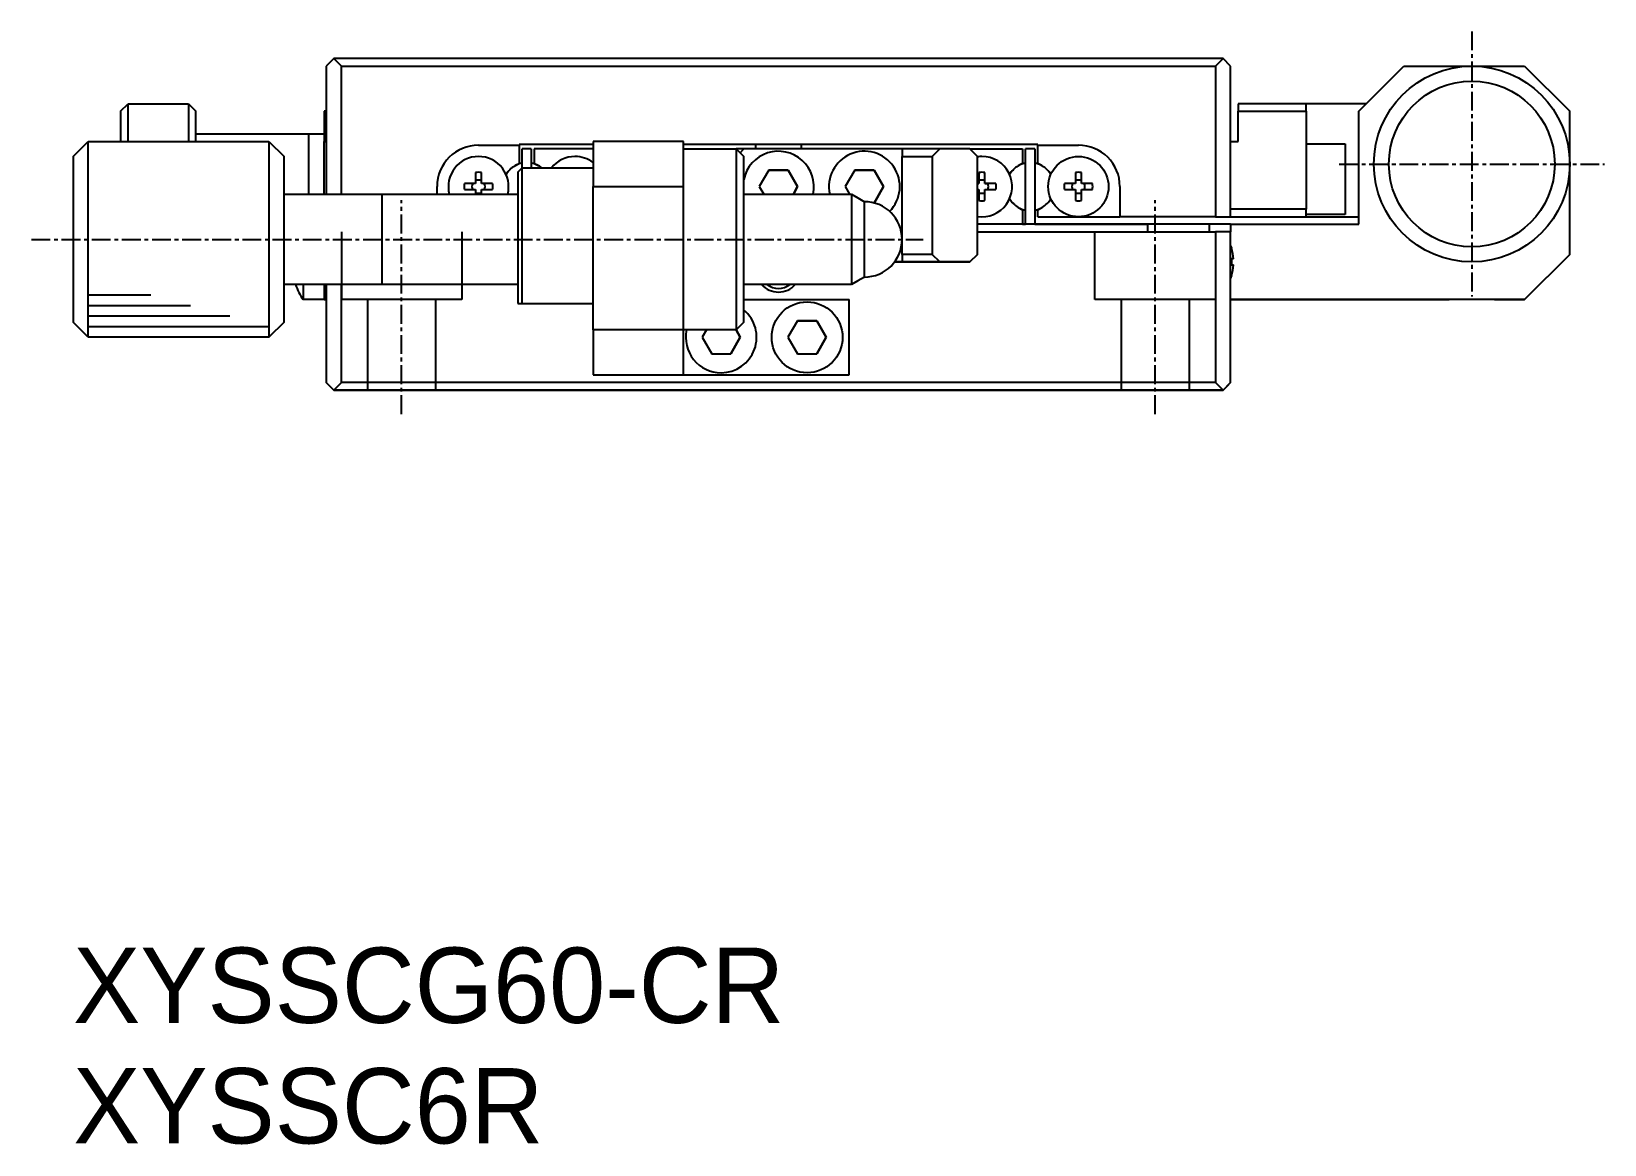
# Model space of a CAD drawing. Extents: x 417 to 593, y 60 to 280.
# Drawn here: x 417.3 to 521.7, y 60.2 to 134.1 of the extents above; entities that cross this region are included whole.
import ezdxf

# ---------------------------------------------------------------- set-up
doc = ezdxf.new("R2010")
doc.units = 0
doc.linetypes.add('CENTER', pattern=[2, 1.25, -0.25, 0.25, -0.25])
doc.layers.get('0').update_dxf_attribs({"linetype": 'CONTINUOUS'})
doc.layers.add('CENTER', color=1, linetype='CENTER')

# ---------------------------------------------------------------- blocks, each defined once
blk = doc.blocks.new('AID2904')
at = {"color": 7, "linetype": 'CONTINUOUS'}
blk.add_line((134.94, 219.871484), (134.94, 231.871484), dxfattribs=at)
at = {"color": 3, "linetype": 'CONTINUOUS'}
for p, q in [((135.64, 219.871484), (135.64, 231.871484)), ((136.34, 222.483919), (136.34, 231.871484)), ((137.04, 225.096355), (137.04, 231.871484)), ((137.74, 227.708791), (137.74, 231.871484))]:
    blk.add_line(p, q, dxfattribs=at)

msp = doc.modelspace()

# ---------------------------------------------------------------- linework, layer by layer
at = {"color": 7, "linetype": 'CONTINUOUS'}
for p, q in [((437.36, 132.32), (436.86, 131.82)), ((436.86, 131.82), (436.86, 123.32)), ((496.36, 132.32), (437.36, 132.32)), ((437.86, 131.82), (437.36, 132.32)), ((437.86, 131.82), (495.86, 131.82)), ((437.86, 123.32), (437.86, 131.82)), ((496.36, 132.32), (495.86, 131.82)), ((495.86, 131.82), (495.86, 121.82)), ((496.86, 131.82), (496.36, 132.32)), ((496.86, 121.82), (496.86, 131.82)), ((505.36, 128.82), (508.36, 131.82)), ((508.36, 131.82), (512.86, 131.82)), ((512.86, 131.82), (516.36, 131.82)), ((516.36, 131.82), (519.36, 128.82)), ((423.21, 128.82), (423.71, 129.32)), ((423.21, 128.82), (423.21, 126.82)), ((423.71, 126.82), (423.71, 129.32)), ((423.71, 129.32), (427.71, 129.32)), ((427.71, 129.32), (428.21, 128.82)), ((427.71, 129.32), (427.71, 126.82)), ((428.21, 126.82), (428.21, 128.82)), ((428.21, 127.32), (428.21, 128.82)), ((436.71, 128.82), (436.71, 126.82)), ((436.86, 128.82), (436.71, 128.82)), ((501.86, 129.32), (497.36, 129.32)), ((497.36, 129.32), (497.36, 128.82)), ((497.36, 128.82), (501.86, 128.82)), ((497.36, 126.82), (497.36, 128.82)), ((505.86, 129.32), (501.86, 129.32)), ((501.86, 128.82), (501.86, 129.32)), ((501.86, 128.82), (501.86, 122.32)), ((505.36, 121.32), (505.36, 128.82)), ((519.36, 125.32), (519.36, 128.82)), ((420.06, 125.82), (421.06, 126.82)), ((421.06, 126.82), (433.06, 126.82)), ((421.06, 113.82), (421.06, 126.82)), ((428.21, 127.32), (435.71, 127.32)), ((428.21, 126.82), (428.21, 127.32)), ((428.21, 126.82), (428.21, 127.32)), ((433.06, 126.82), (433.06, 120.26)), ((433.06, 126.82), (434.06, 125.82)), ((435.71, 123.32), (435.71, 127.32)), ((435.71, 123.32), (435.71, 127.32)), ((435.71, 127.32), (436.71, 127.32)), ((436.71, 123.32), (436.71, 126.82)), ((446.96, 126.57), (449.66, 126.57)), ((454.56, 126.62), (449.66, 126.62)), ((449.66, 126.57), (449.66, 126.62)), ((449.66, 126.57), (449.66, 125.36)), ((449.86, 125.07), (449.86, 126.32)), ((450.46, 126.32), (449.86, 126.32)), ((450.46, 126.32), (450.46, 125.07)), ((454.56, 126.32), (450.66, 126.32)), ((450.66, 126.32), (450.66, 125.36)), ((454.56, 126.82), (454.56, 123.82)), ((460.56, 126.82), (454.56, 126.82)), ((460.56, 123.82), (460.56, 126.82)), ((464.86, 126.62), (460.56, 126.62)), ((460.56, 126.32), (464.06, 126.32)), ((464.06, 126.32), (464.06, 114.32)), ((464.06, 126.32), (464.56, 125.82)), ((464.56, 126.32), (464.06, 126.32)), ((464.31, 126.07), (464.56, 126.32)), ((475.06, 126.32), (464.56, 126.32)), ((468.86, 126.62), (464.86, 126.62)), ((465.36, 126.32), (465.36, 126.62)), ((468.36, 126.62), (468.36, 126.32)), ((484.06, 126.62), (468.86, 126.62)), ((477.56, 126.32), (475.06, 126.32)), ((475.06, 126.32), (475.06, 125.82)), ((477.06, 125.82), (477.56, 126.32)), ((479.56, 126.32), (477.56, 126.32)), ((479.56, 126.32), (483.06, 126.32)), ((479.56, 126.32), (480.06, 125.82)), ((483.06, 126.32), (483.06, 125.36)), ((483.26, 121.32), (483.26, 126.32)), ((483.86, 126.32), (483.26, 126.32)), ((483.86, 126.32), (483.86, 121.32)), ((484.06, 126.57), (484.06, 126.62)), ((484.06, 125.36), (484.06, 126.57)), ((484.06, 126.57), (486.76, 126.57)), ((496.86, 126.82), (497.36, 126.82)), ((501.86, 126.67), (504.46, 126.67)), ((504.46, 126.67), (504.46, 124.32)), ((420.06, 125.82), (420.06, 114.82)), ((434.06, 120.27), (434.06, 125.82)), ((449.37, 125.19), (449.66, 125.36)), ((450.66, 125.36), (450.96, 125.19)), ((450.66, 125.36), (450.96, 125.19)), ((464.56, 114.82), (464.56, 125.82)), ((475.06, 119.32), (475.06, 125.82)), ((475.06, 125.82), (477.06, 125.82)), ((477.06, 125.82), (477.06, 119.32)), ((480.06, 119.32), (480.06, 125.82)), ((483.06, 125.36), (482.77, 125.19)), ((483.06, 125.36), (482.77, 125.19)), ((484.36, 125.19), (484.06, 125.36)), ((519.36, 119.32), (519.36, 125.32)), ((446.76, 124.75), (446.76, 124.02)), ((447.16, 124.02), (447.16, 124.75)), ((449.56, 124.77), (449.86, 125.07)), ((449.56, 124.77), (449.56, 116.07)), ((449.86, 116.07), (449.86, 125.07)), ((449.86, 125.07), (454.56, 125.07)), ((466.23, 124.92), (465.59, 123.82)), ((466.23, 124.92), (467.5, 124.92)), ((467.5, 124.92), (466.23, 124.92)), ((467.5, 124.92), (468.13, 123.82)), ((468.13, 123.82), (467.5, 124.92)), ((471.93, 124.92), (471.29, 123.82)), ((471.93, 124.92), (473.2, 124.92)), ((473.2, 124.92), (471.93, 124.92)), ((473.2, 124.92), (473.83, 123.82)), ((473.83, 123.82), (473.2, 124.92)), ((480.16, 124.75), (480.16, 124.02)), ((480.56, 124.02), (480.56, 124.75)), ((486.56, 124.75), (486.56, 124.02)), ((486.96, 124.02), (486.96, 124.75)), ((504.46, 124.32), (504.46, 121.97)), ((434.06, 123.32), (440.56, 123.32)), ((440.56, 123.32), (449.56, 123.32)), ((440.56, 120.39), (440.56, 123.32)), ((440.56, 123.32), (440.57, 123.32)), ((440.56, 123.32), (440.56, 123.32)), ((444.21, 123.32), (444.21, 123.82)), ((446.76, 124.02), (446.04, 124.02)), ((446.04, 123.62), (446.76, 123.62)), ((446.76, 123.62), (446.76, 123.32)), ((447.89, 124.02), (447.16, 124.02)), ((447.16, 123.32), (447.16, 123.62)), ((447.16, 123.62), (447.89, 123.62)), ((454.56, 123.82), (460.56, 123.82)), ((454.56, 114.32), (454.56, 123.82)), ((460.56, 114.32), (460.56, 123.82)), ((464.56, 123.32), (471.7, 123.32)), ((465.59, 123.82), (465.88, 123.32)), ((468.13, 123.82), (467.85, 123.32)), ((467.85, 123.32), (468.13, 123.82)), ((471.29, 123.82), (471.58, 123.32)), ((471.7, 123.32), (471.7, 120.29)), ((471.7, 123.32), (472.13, 123.07)), ((473.83, 123.82), (473.21, 122.73)), ((473.21, 122.73), (473.83, 123.82)), ((480.06, 124.02), (480.16, 124.02)), ((480.16, 124.02), (480.06, 124.02)), ((480.06, 123.62), (480.16, 123.62)), ((480.16, 123.62), (480.16, 122.89)), ((481.29, 124.02), (480.56, 124.02)), ((480.56, 124.02), (480.75, 124.02)), ((480.56, 123.62), (481.29, 123.62)), ((480.56, 122.89), (480.56, 123.62)), ((481.29, 124.02), (480.75, 124.02)), ((486.56, 124.02), (485.84, 124.02)), ((485.84, 123.62), (486.56, 123.62)), ((486.56, 123.62), (486.56, 122.89)), ((487.69, 124.02), (486.96, 124.02)), ((486.96, 122.89), (486.96, 123.62)), ((486.96, 123.62), (487.69, 123.62)), ((489.51, 123.82), (489.51, 121.82)), ((472.13, 123.07), (472.56, 122.82)), ((472.56, 120.3), (472.56, 122.82)), ((482.77, 122.44), (483.06, 122.27)), ((483.06, 122.27), (483.06, 121.32)), ((484.06, 122.27), (484.36, 122.44)), ((484.06, 121.82), (484.06, 122.27)), ((501.86, 122.32), (496.86, 122.32)), ((501.86, 121.82), (501.86, 122.32)), ((483.06, 121.32), (480.06, 121.32)), ((483.06, 121.32), (483.26, 121.32)), ((483.26, 121.32), (483.06, 121.32)), ((483.86, 121.32), (483.26, 121.32)), ((483.86, 121.32), (491.36, 121.32)), ((491.36, 121.32), (483.86, 121.32)), ((484.06, 121.82), (486.76, 121.82)), ((486.76, 121.82), (489.51, 121.82)), ((495.86, 121.82), (489.51, 121.82)), ((495.46, 121.32), (491.36, 121.32)), ((491.36, 120.82), (491.36, 121.32)), ((496.86, 121.32), (495.46, 121.32)), ((495.46, 120.82), (495.46, 121.32)), ((495.86, 121.82), (496.86, 121.82)), ((496.86, 121.82), (501.86, 121.82)), ((496.86, 121.32), (505.36, 121.32)), ((496.86, 121.32), (496.86, 120.82)), ((504.46, 121.97), (501.86, 121.97)), ((501.86, 121.82), (505.36, 121.82)), ((433.06, 120.26), (433.06, 113.82)), ((434.06, 114.82), (434.06, 120.27)), ((440.56, 120.32), (440.56, 120.39)), ((440.56, 120.19), (440.56, 120.32)), ((440.56, 117.32), (440.56, 120.19)), ((471.7, 120.29), (471.7, 117.32)), ((472.56, 117.82), (472.56, 120.3)), ((480.06, 120.82), (495.86, 120.82)), ((495.86, 120.82), (495.86, 110.82)), ((496.86, 120.82), (495.86, 120.82)), ((496.86, 110.82), (496.86, 120.82)), ((477.06, 119.32), (475.06, 119.32)), ((475.06, 119.32), (475.06, 118.82)), ((477.56, 118.82), (477.06, 119.32)), ((479.56, 118.82), (480.06, 119.32)), ((480.06, 119.32), (479.56, 118.82)), ((496.92, 119.77), (496.92, 119.75)), ((497.05, 119.02), (496.92, 119.02)), ((496.92, 119.02), (496.92, 118.62)), ((516.36, 116.32), (519.36, 119.32)), ((519.36, 119.32), (516.36, 116.32)), ((475.06, 118.82), (474.56, 118.82)), ((474.56, 118.82), (475.06, 118.82)), ((479.56, 118.82), (475.06, 118.82)), ((475.06, 118.82), (477.56, 118.82)), ((477.56, 118.82), (479.56, 118.82)), ((496.92, 118.62), (497.05, 118.62)), ((440.56, 117.32), (434.06, 117.32)), ((435.32, 117.32), (435.32, 116.32)), ((436.71, 117.32), (436.71, 116.32)), ((436.86, 117.32), (436.86, 110.82)), ((437.86, 110.82), (437.86, 117.32)), ((449.56, 117.32), (440.56, 117.32)), ((440.57, 117.32), (440.56, 117.32)), ((440.56, 117.32), (440.56, 117.32)), ((471.7, 117.32), (464.56, 117.32)), ((472.13, 117.57), (471.7, 117.32)), ((472.56, 117.82), (472.13, 117.57)), ((496.92, 117.89), (496.92, 117.87)), ((436.71, 116.32), (435.32, 116.32)), ((436.86, 116.32), (436.71, 116.32)), ((436.71, 116.32), (436.86, 116.32)), ((449.56, 116.07), (449.86, 116.07)), ((449.86, 116.07), (454.56, 116.07)), ((464.56, 116.32), (471.56, 116.32)), ((471.56, 111.32), (471.56, 116.32)), ((516.36, 116.32), (496.86, 116.32)), ((496.86, 116.32), (503.86, 116.32)), ((503.86, 116.32), (511.36, 116.32)), ((514.36, 116.32), (516.36, 116.32)), ((421.06, 113.82), (420.06, 114.82)), ((434.06, 114.82), (433.06, 113.82)), ((464.56, 114.82), (464.06, 114.32)), ((468.13, 114.92), (467.49, 113.82)), ((468.13, 114.92), (469.4, 114.92)), ((469.4, 114.92), (468.13, 114.92)), ((469.4, 114.92), (470.03, 113.82)), ((470.03, 113.82), (469.4, 114.92)), ((460.56, 114.32), (454.56, 114.32)), ((454.56, 114.32), (454.56, 111.32)), ((464.06, 114.32), (460.56, 114.32)), ((460.56, 111.32), (460.56, 114.32)), ((462.08, 114.32), (461.79, 113.82)), ((461.79, 113.82), (462.43, 112.72)), ((464.33, 113.82), (463.7, 112.72)), ((463.7, 112.72), (464.33, 113.82)), ((464.05, 114.32), (464.33, 113.82)), ((464.33, 113.82), (464.05, 114.32)), ((467.49, 113.82), (468.13, 112.72)), ((470.03, 113.82), (469.4, 112.72)), ((469.4, 112.72), (470.03, 113.82)), ((462.43, 112.72), (463.7, 112.72)), ((468.13, 112.72), (469.4, 112.72)), ((437.36, 110.32), (436.86, 110.82)), ((436.86, 110.82), (437.36, 110.32)), ((437.36, 110.32), (437.01, 110.67)), ((437.01, 110.67), (437.36, 110.32)), ((437.36, 110.32), (437.86, 110.82)), ((495.86, 110.82), (437.86, 110.82)), ((454.56, 111.32), (460.56, 111.32)), ((454.56, 111.32), (456.06, 111.32)), ((459.06, 111.32), (460.56, 111.32)), ((460.56, 111.32), (471.56, 111.32)), ((460.56, 111.32), (471.56, 111.32)), ((495.86, 110.82), (496.36, 110.32)), ((496.86, 110.82), (496.36, 110.32)), ((496.36, 110.32), (496.86, 110.82)), ((496.36, 110.32), (496.71, 110.67)), ((496.71, 110.67), (496.36, 110.32)), ((496.36, 110.32), (437.36, 110.32)), ((437.36, 110.32), (496.36, 110.32)), ((444.11, 110.32), (439.61, 110.32)), ((441.86, 110.32), (439.61, 110.32)), ((444.11, 110.32), (441.86, 110.32)), ((494.11, 110.32), (489.61, 110.32)), ((491.86, 110.32), (489.61, 110.32)), ((494.11, 110.32), (491.86, 110.32))]:
    msp.add_line(p, q, dxfattribs=at)
at = {"color": 9, "linetype": 'CONTINUOUS'}
for p, q in [((436.71, 126.82), (436.86, 126.82)), ((440.56, 123.17), (440.56, 123.32)), ((440.56, 123.07), (440.56, 123.17)), ((440.56, 120.29), (440.56, 123.07)), ((440.56, 117.47), (440.56, 120.29)), ((440.56, 117.32), (440.56, 117.47))]:
    msp.add_line(p, q, dxfattribs=at)
at = {"color": 3, "linetype": 'CONTINUOUS'}
for p, q in [((437.86, 120.82), (437.86, 116.32)), ((445.86, 120.82), (445.86, 116.32)), ((487.86, 116.32), (487.86, 120.82)), ((445.86, 116.32), (437.86, 116.32)), ((439.61, 110.32), (439.61, 116.32)), ((444.11, 116.32), (444.11, 110.32)), ((495.86, 116.32), (487.86, 116.32)), ((489.61, 110.32), (489.61, 116.32)), ((494.11, 116.32), (494.11, 110.32))]:
    msp.add_line(p, q, dxfattribs=at)
at = {"color": 7, "linetype": 'CONTINUOUS'}
for centre, radius in [((512.86, 125.32), 6.5), ((512.86, 125.32), 5.5), ((486.76, 123.82), 2), ((468.76, 113.82), 2.35)]:
    msp.add_circle(centre, radius, dxfattribs=at)
for centre, radius, start, end in [((446.96, 123.82), 2.75, 90, 180), ((486.76, 123.82), 2.75, 0, 90), ((446.96, 123.82), 2, 90, 194.4775), ((446.96, 123.82), 2, 345.5225, 90), ((450.16, 123.82), 1.59, 100.893, 120), ((450.16, 123.82), 1.59, 60, 79.1069), ((453.36, 123.82), 2, 90, 141.3178), ((453.36, 123.82), 2, 53.1301, 90), ((466.86, 123.82), 2.35, 347.7155, 168.1597), ((472.56, 123.82), 2.35, 315.5364, 192.2845), ((480.36, 123.82), 2, 261.3731, 90), ((480.36, 123.82), 2, 90, 98.6269), ((483.56, 123.82), 1.59, 100.893, 120), ((483.56, 123.82), 1.59, 60, 79.1069), ((446.96, 123.82), 0.95, 77.8468, 102.1532), ((446.96, 123.82), 0.435, 62.6335, 117.3665), ((450.28, 123.7), 1.75, 135, 148.1185), ((450.16, 123.82), 1.59, 135.0003, 149.5667), ((450.16, 123.82), 1.59, 120, 135), ((450.16, 123.82), 1.59, 51.9433, 60), ((480.36, 123.82), 0.95, 77.8468, 102.1532), ((480.36, 123.82), 0.435, 62.6335, 117.3665), ((483.68, 123.7), 1.75, 135, 148.1185), ((483.56, 123.82), 1.59, 135.0003, 149.5667), ((483.56, 123.82), 1.59, 120, 135), ((483.56, 123.82), 1.59, 45, 60), ((483.56, 123.82), 1.59, 30.4332, 45.0002), ((483.45, 123.7), 1.75, 31.8815, 45), ((486.76, 123.82), 0.95, 77.8468, 102.1532), ((486.76, 123.82), 0.435, 62.6335, 117.3665), ((446.96, 123.82), 0.95, 167.8468, 192.1532), ((446.96, 123.82), 0.435, 152.6335, 207.3665), ((446.96, 123.82), 0.435, 242.6335, 297.3665), ((446.96, 123.82), 0.435, 332.6335, 27.3665), ((446.96, 123.82), 0.95, 347.8468, 12.1532), ((480.36, 123.82), 0.435, 242.6335, 297.3665), ((480.36, 123.82), 0.435, 332.6335, 27.3665), ((480.36, 123.82), 0.95, 347.8468, 12.1532), ((486.76, 123.82), 0.95, 167.8468, 192.1532), ((486.76, 123.82), 0.435, 152.6335, 207.3665), ((486.76, 123.82), 0.435, 242.6335, 297.3665), ((486.76, 123.82), 0.435, 332.6335, 27.3665), ((486.76, 123.82), 0.95, 347.8468, 12.1532), ((472.56, 120.32), 2.5, 0, 90), ((480.36, 123.82), 0.95, 257.8468, 282.1532), ((483.68, 123.93), 1.75, 211.8815, 225), ((483.56, 123.82), 1.59, 210.4333, 225), ((483.56, 123.82), 1.59, 225, 240), ((483.56, 123.82), 1.59, 240, 259.107), ((483.56, 123.82), 1.59, 280.8931, 300), ((483.56, 123.82), 1.59, 300, 315), ((483.56, 123.82), 1.59, 314.9997, 329.5668), ((483.45, 123.93), 1.75, 315, 328.1185), ((486.76, 123.82), 0.95, 257.8468, 282.1532), ((472.56, 120.32), 2.5, 270, 0), ((493.86, 118.82), 3.2, 17.27, 20.3641), ((493.86, 118.82), 3.19, 3.5904, 16.9053), ((493.86, 118.82), 3.19, 343.0947, 356.4096), ((439.06, 118.82), 4.5, 199.4712, 213.749), ((466.86, 118.32), 1.25, 233.1301, 306.8699), ((493.86, 118.82), 3.2, 339.6359, 342.73), ((463.06, 113.82), 2.35, 270, 50.335), ((463.06, 113.82), 2.35, 167.7155, 270)]:
    msp.add_arc(centre, radius, start, end, dxfattribs=at)
at = {"color": 9, "linetype": 'CONTINUOUS'}
for start, end in [(221.8103, 270), (270, 318.1897)]:
    msp.add_arc((466.86, 118.32), 1.5, start, end, dxfattribs=at)
at = {"layer": 'CENTER', "color": 1, "linetype": 'CENTER'}
for p, q in [((512.86, 134.12), (512.86, 116.52)), ((504.06, 125.32), (521.66, 125.32)), ((441.86, 108.72), (441.86, 122.92)), ((491.86, 108.72), (491.86, 122.92)), ((417.3, 120.32), (476.46, 120.32))]:
    msp.add_line(p, q, dxfattribs=at)

# ---------------------------------------------------------------- block references
at = {"rotation": 90}
msp.add_blockref('AID2904', (652.94, -21.12), dxfattribs=at)

# ---------------------------------------------------------------- texts
at = {"color": 7, "linetype": 'CONTINUOUS'}
for s, p in [('XYSSCG60-CR', (420.06, 68.32)), ('XYSSC6R', (420.06, 60.32))]:
    msp.add_text(s, height=5, dxfattribs=at).set_placement(p)

doc.saveas('drawing.dxf')
